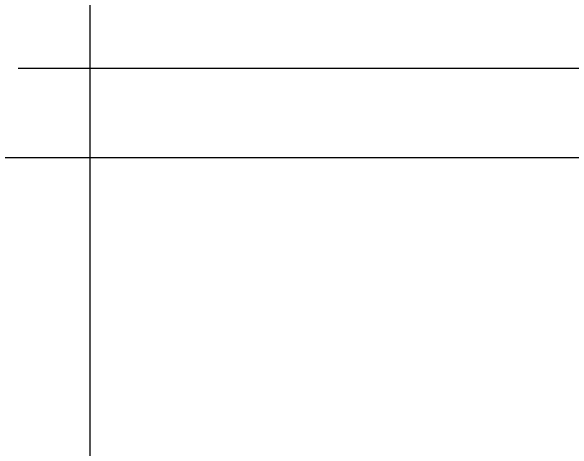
# Model space of a CAD drawing. Header units: inches. Extents: x 7263 to 14962, y 1317 to 2926.
# Drawn here: x 7457.079 to 7461.962, y 1510.428 to 1514.246 of the extents above; entities that cross this region are included whole.
import ezdxf

# ---------------------------------------------------------------- set-up
doc = ezdxf.new("R2010")
doc.units = ezdxf.units.IN
doc.header["$MEASUREMENT"] = 0
doc.layers.add('Layer6', color=6, linetype='Continuous')
doc.layers.add('Layer8', color=8, linetype='Continuous')
doc.styles.get("Standard").update_dxf_attribs({"font": ''})
doc.styles.get('Standard').set_extended_font_data('Tw Cen MT Condensed')
doc.dimstyles.get("Standard").update_dxf_attribs({"dimtxt": 0.2, "dimasz": 0.18, "dimexe": 0.18, "dimexo": 0.0625, "dimgap": 0.09, "dimtad": 0, "dimzin": 0, "dimdsep": 46, "dimtxsty": 'Standard', "dimblk": 'ARCHTICK', "dimcen": 0.09, "dimclrd": 8, "dimclre": 8, "dimclrt": 2, "dimadec": 0, "dimazin": 0, "dimtfac": 1, "dimtofl": 0, "dimtmove": 0, "dimatfit": 3, "dimfxl": 1, "dimtolj": 1, "dimtzin": 0, "dimarcsym": 0})

# ---------------------------------------------------------------- blocks, each defined once
blk = doc.blocks.new('_ArchTick')
at = {"color": 0, "linetype": 'ByBlock', "const_width": 0.15}
blk.add_lwpolyline([(-0.5, -0.5), (0.5, 0.5)], dxfattribs=at)

msp = doc.modelspace()

# ---------------------------------------------------------------- linework, layer by layer
at = {"layer": 'Layer8'}
for p, q in [((7457.1393, 1513.7517), (7468.3864, 1513.7517)), ((7456.8951, 1512.9735), (7468.3864, 1512.9735))]:
    msp.add_line(p, q, dxfattribs=at)

# ---------------------------------------------------------------- leaders
at = {"layer": 'Layer6', "annotation_type": 0, "has_hookline": 1, "hookline_direction": 1, "text_width": 0.181}
msp.add_leader([(7457.7648, 1509.3852), (7457.7648, 1515.8707), (7447.1387, 1515.8707)], dimstyle='Standard', dxfattribs=at)

doc.saveas('drawing.dxf')
